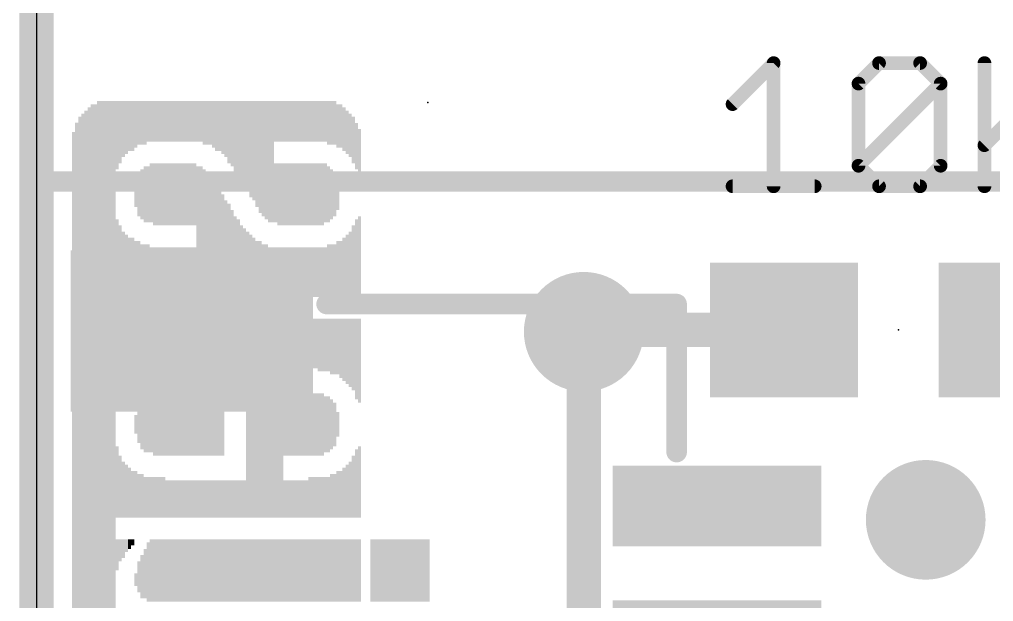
# Model space of a CAD drawing. Extents: x -0.1 to 35.7, y -1.6 to 50.9.
# Drawn here: x -0.13 to 7.11, y 9.68 to 14 of the extents above; entities that cross this region are included whole.
import ezdxf

# ---------------------------------------------------------------- set-up
doc = ezdxf.new("R2010")
doc.units = 0
for name, color, linetype in [('1', 12, 'CONTINUOUS'), ('16', 5, 'CONTINUOUS'), ('18', 110, 'CONTINUOUS'), ('20', 53, 'CONTINUOUS'), ('21', 40, 'CONTINUOUS'), ('22', 6, 'CONTINUOUS'), ('23', 40, 'CONTINUOUS'), ('24', 6, 'CONTINUOUS'), ('27', 4, 'CONTINUOUS')]:
    doc.layers.add(name, color=color, linetype=linetype)

# ---------------------------------------------------------------- blocks, each defined once
blk = doc.blocks.new('RECT')
blk.add_solid([(-0.5, -0.5), (0.5, -0.5), (-0.5, 0.5), (0.5, 0.5)])
blk = doc.blocks.new('ROUNDV')
at = {"const_width": 0.5}
blk.add_lwpolyline([(0, -0.25, 1), (0, 0.25, 1), (0, -0.25)], format="xyb", dxfattribs=at)

msp = doc.modelspace()

# ---------------------------------------------------------------- linework, layer by layer
at = {"layer": '1', "const_width": 0.254}
for points in [[(0, 0), (0, 50.8)], [(4.078, 11.698), (4.064, 11.684)], [(5.551, 11.698), (4.078, 11.698)]]:
    msp.add_lwpolyline(points, dxfattribs=at)
at = {"layer": '1', "const_width": 0.127}
for points in [[(4.0191, 11.7289, 1), (4.1089, 11.6391)], [(4.078, 11.7615, 1), (4.078, 11.6345)], [(4.1229, 11.6531, 1), (4.0331, 11.7429)], [(5.551, 11.6345, 1), (5.551, 11.7615)]]:
    msp.add_lwpolyline(points, format="xyb", dxfattribs=at)
at = {"layer": '16', "const_width": 0.254}
for points in [[(0, 0), (0, 50.8)], [(4.064, 11.684), (4.064, 9.271)]]:
    msp.add_lwpolyline(points, dxfattribs=at)
at = {"layer": '16', "const_width": 0.127}
msp.add_lwpolyline([(4.1275, 11.684, 1), (4.0005, 11.684)], format="xyb", dxfattribs=at)
at = {"layer": '20'}
msp.add_line((0, 50.8), (0, 2.54), dxfattribs=at)
at = {"layer": '21', "const_width": 0.1524}
for points in [[(35, 12.8), (0, 12.8)], [(2.154, 11.89), (4.754, 11.89)], [(4.754, 11.89), (4.754, 10.79)], [(0.454, 10.99), (0.454, 6.79)]]:
    msp.add_lwpolyline(points, dxfattribs=at)
at = {"layer": '21', "const_width": 0.0762}
for points in [[(0, 12.8381, 1), (0, 12.7619)], [(2.154, 11.9281, 1), (2.154, 11.8519)], [(4.7921, 11.89, 1), (4.7159, 11.89)], [(4.754, 11.8519, 1), (4.754, 11.9281)], [(0.4921, 10.99, 1), (0.4159, 10.99)], [(4.7159, 10.79, 1), (4.7921, 10.79)]]:
    msp.add_lwpolyline(points, format="xyb", dxfattribs=at)
at = {"layer": '23'}
msp.add_point((6.401, 11.698), dxfattribs=at)
at = {"layer": '24'}
msp.add_point((2.907, 13.386), dxfattribs=at)
at = {"layer": '27', "const_width": 0.1016}
for points in [[(5.1692, 13.3749), (5.4743, 13.68)], [(5.4743, 13.68), (5.4743, 12.7648)], [(6.1048, 13.5274), (6.2573, 13.68)], [(6.2573, 13.68), (6.5624, 13.68)], [(6.5624, 13.68), (6.7149, 13.5274)], [(7.0403, 13.68), (7.0403, 12.7648)], [(7.0403, 13.0699), (7.6504, 13.68)], [(6.1048, 12.9173), (6.1048, 13.5274)], [(6.1048, 12.9173), (6.7149, 13.5274)], [(6.7149, 13.5274), (6.7149, 12.9173)], [(6.2573, 12.7648), (6.1048, 12.9173)], [(6.7149, 12.9173), (6.5624, 12.7648)], [(5.1692, 12.7648), (5.7794, 12.7648)], [(6.5624, 12.7648), (6.2573, 12.7648)]]:
    msp.add_lwpolyline(points, dxfattribs=at)
at = {"layer": '27', "const_width": 0.0508}
for points in [[(5.4997, 13.68, 1), (5.4489, 13.68)], [(5.4923, 13.662, 1), (5.4563, 13.6979)], [(6.2573, 13.7054, 1), (6.2573, 13.6546)], [(6.2753, 13.662, 1), (6.2393, 13.6979)], [(6.5803, 13.6979, 1), (6.5444, 13.662)], [(6.5624, 13.6546, 1), (6.5624, 13.7054)], [(7.0657, 13.68, 1), (7.0149, 13.68)], [(6.1302, 13.5274, 1), (6.0794, 13.5274)], [(6.0868, 13.5454, 1), (6.1227, 13.5095)], [(6.7403, 13.5274, 1), (6.6895, 13.5274)], [(6.7328, 13.5095, 1), (6.6969, 13.5454)], [(6.6969, 13.5095, 1), (6.7328, 13.5454)], [(5.1513, 13.3929, 1), (5.1872, 13.357)], [(7.0223, 13.0878, 1), (7.0582, 13.0519)], [(6.1227, 12.9353, 1), (6.0868, 12.8994)], [(6.0868, 12.9353, 1), (6.1227, 12.8994)], [(6.7328, 12.8994, 1), (6.6969, 12.9353)], [(6.0794, 12.9173, 1), (6.1302, 12.9173)], [(6.6895, 12.9173, 1), (6.7403, 12.9173)], [(5.1692, 12.7902, 1), (5.1692, 12.7394)], [(5.7794, 12.7394, 1), (5.7794, 12.7902)], [(6.2573, 12.7902, 1), (6.2573, 12.7394)], [(6.2393, 12.7468, 1), (6.2753, 12.7828)], [(6.5444, 12.7828, 1), (6.5803, 12.7468)], [(6.5624, 12.7394, 1), (6.5624, 12.7902)], [(5.4489, 12.7648, 1), (5.4997, 12.7648)], [(7.0149, 12.7648, 1), (7.0657, 12.7648)]]:
    msp.add_lwpolyline(points, format="xyb", dxfattribs=at)

# ---------------------------------------------------------------- block references
at = {"layer": '1'}
for p, xscale, yscale in [((1.154, 11.69), 1.8, 1.2), ((5.054, 10.39), 1.55, 0.6), ((5.054, 9.39), 1.55, 0.6)]:
    msp.add_blockref('RECT', p, dxfattribs=dict(at, xscale=xscale, yscale=yscale))
at = {"layer": '1', "xscale": 1.1, "rotation": 180}
for p in [(5.551, 11.698), (7.251, 11.698)]:
    msp.add_blockref('RECT', p, dxfattribs=at)
at = {"layer": '18', "xscale": 0.889, "yscale": 0.889}
for p in [(4.064, 11.684), (4.064, 11.684), (6.604, 10.287), (6.604, 10.287)]:
    msp.add_blockref('ROUNDV', p, dxfattribs=at)
at = {"layer": '22', "rotation": 270}
for p, xscale, yscale in [((0.4593, 12.671), 1.4554, 0.0231), ((0.4824, 12.671), 1.4554, 0.0231), ((0.5056, 12.671), 1.4554, 0.0231), ((0.5287, 12.671), 1.4554, 0.0231), ((0.5518, 12.671), 1.4554, 0.0231), ((0.5749, 12.671), 1.4554, 0.0231), ((0.598, 13.1447), 0.508, 0.0231), ((0.621, 13.1676), 0.4623, 0.0229), ((0.644, 13.1904), 0.4166, 0.0231), ((0.6671, 13.2019), 0.3937, 0.0231), ((0.6902, 13.2133), 0.3708, 0.0231), ((0.7133, 13.2133), 0.3708, 0.0231), ((0.7364, 13.2247), 0.348, 0.0231), ((0.7596, 13.2361), 0.3251, 0.0231), ((0.7827, 13.2361), 0.3251, 0.0231), ((0.8058, 13.2361), 0.3251, 0.0231), ((0.8289, 13.2476), 0.3023, 0.0231), ((0.852, 13.2476), 0.3023, 0.0231), ((0.875, 13.2476), 0.3023, 0.0229), ((0.898, 13.2476), 0.3023, 0.0231), ((0.9211, 13.2476), 0.3023, 0.0231), ((0.9442, 13.2476), 0.3023, 0.0231), ((0.9673, 13.2476), 0.3023, 0.0231), ((0.9904, 13.2476), 0.3023, 0.0231), ((1.0136, 13.2476), 0.3023, 0.0231), ((1.0367, 13.2476), 0.3023, 0.0231), ((1.0598, 13.2476), 0.3023, 0.0231), ((1.0829, 13.2476), 0.3023, 0.0231), ((1.106, 13.2476), 0.3023, 0.0231), ((1.129, 13.2476), 0.3023, 0.0229), ((1.152, 13.2476), 0.3023, 0.0231), ((1.1751, 13.2476), 0.3023, 0.0231), ((1.1982, 13.2476), 0.3023, 0.0231), ((1.2213, 13.2476), 0.3023, 0.0231), ((1.2444, 13.2361), 0.3251, 0.0231), ((1.2676, 13.2361), 0.3251, 0.0231), ((1.2907, 13.2361), 0.3251, 0.0231), ((1.3138, 13.2247), 0.348, 0.0231), ((1.3369, 13.2133), 0.3708, 0.0231), ((1.36, 13.2133), 0.3708, 0.0231), ((1.383, 13.2019), 0.3937, 0.0229), ((1.406, 13.1904), 0.4166, 0.0231), ((1.4291, 13.1676), 0.4623, 0.0231), ((1.4522, 13.1561), 0.4851, 0.0231), ((1.4753, 13.132), 0.5334, 0.0231), ((1.4984, 13.1206), 0.5563, 0.0231), ((1.5216, 13.0977), 0.602, 0.0231), ((1.5447, 13.0749), 0.6477, 0.0231), ((1.5678, 13.0634), 0.6706, 0.0231), ((1.5909, 13.0406), 0.7163, 0.0231), ((1.614, 13.0291), 0.7391, 0.0231), ((1.637, 13.005), 0.7874, 0.0229), ((1.66, 12.9821), 0.8331, 0.0231), ((1.6831, 12.9707), 0.856, 0.0231), ((1.7062, 12.9593), 0.8788, 0.0231), ((1.7293, 12.9479), 0.9017, 0.0231), ((1.7524, 12.9479), 0.9017, 0.0231), ((1.7756, 13.2476), 0.3023, 0.0231), ((1.7987, 13.2476), 0.3023, 0.0231), ((1.8218, 13.2476), 0.3023, 0.0231), ((1.8449, 13.2476), 0.3023, 0.0231), ((1.868, 13.2476), 0.3023, 0.0231), ((1.891, 13.2476), 0.3023, 0.0229), ((1.914, 13.2476), 0.3023, 0.0231), ((1.9371, 13.2476), 0.3023, 0.0231), ((1.9602, 13.2476), 0.3023, 0.0231), ((1.9833, 13.2476), 0.3023, 0.0231), ((2.0064, 13.2476), 0.3023, 0.0231), ((2.0296, 13.2476), 0.3023, 0.0231), ((2.0527, 13.2476), 0.3023, 0.0231), ((2.0758, 13.2476), 0.3023, 0.0231), ((2.0989, 13.2476), 0.3023, 0.0231), ((2.122, 13.2476), 0.3023, 0.0231), ((2.145, 13.2476), 0.3023, 0.0229), ((2.168, 13.2361), 0.3251, 0.0231), ((2.1911, 13.2361), 0.3251, 0.0231), ((2.2142, 13.2361), 0.3251, 0.0231), ((0.367, 12.6354), 1.3843, 0.0229), ((0.39, 12.6469), 1.4072, 0.0231), ((0.4131, 12.6583), 1.43, 0.0231), ((0.4362, 12.6583), 1.43, 0.0231), ((2.2373, 13.212), 0.3226, 0.0231), ((2.2604, 13.212), 0.3226, 0.0231), ((2.2836, 13.1892), 0.3226, 0.0231), ((2.3067, 13.1663), 0.3226, 0.0231), ((0.3209, 12.6126), 1.3386, 0.0231), ((0.344, 12.624), 1.3614, 0.0231), ((2.3298, 13.1434), 0.3226, 0.0231), ((2.3529, 13.1091), 0.3454, 0.0231), ((0.2747, 12.5554), 1.2243, 0.0231), ((0.2978, 12.5897), 1.2929, 0.0231), ((2.376, 13.0634), 0.3454, 0.0231), ((2.399, 13.0279), 0.3251, 0.0229), ((0.7827, 12.7053), 0.3708, 0.0231), ((0.8058, 12.7053), 0.4166, 0.0231), ((0.8289, 12.7053), 0.4166, 0.0231), ((0.852, 12.7167), 0.4394, 0.0231), ((0.875, 12.7053), 0.4623, 0.0229), ((0.898, 12.7053), 0.4623, 0.0231), ((0.9211, 12.7053), 0.4623, 0.0231), ((0.9442, 12.7053), 0.4623, 0.0231), ((0.9673, 12.7053), 0.4623, 0.0231), ((0.9904, 12.7053), 0.4623, 0.0231), ((1.0136, 12.7053), 0.4623, 0.0231), ((1.0367, 12.7053), 0.4623, 0.0231), ((1.0598, 12.7053), 0.4623, 0.0231), ((1.0829, 12.7053), 0.4623, 0.0231), ((1.106, 12.7053), 0.4623, 0.0231), ((1.129, 12.7053), 0.4623, 0.0229), ((1.152, 12.7053), 0.4623, 0.0231), ((1.1751, 12.7053), 0.4623, 0.0231), ((1.1982, 12.4284), 0.9703, 0.0231), ((1.2213, 12.4284), 0.9703, 0.0231), ((1.2444, 12.417), 0.9474, 0.0231), ((1.7756, 12.7167), 0.4394, 0.0231), ((1.7987, 12.7053), 0.4623, 0.0231), ((1.8218, 12.7053), 0.4623, 0.0231), ((1.8449, 12.7053), 0.4623, 0.0231), ((1.868, 12.7053), 0.4623, 0.0231), ((1.891, 12.7053), 0.4623, 0.0229), ((1.914, 12.7053), 0.4623, 0.0231), ((1.9371, 12.7053), 0.4623, 0.0231), ((1.9602, 12.7053), 0.4623, 0.0231), ((1.9833, 12.7053), 0.4623, 0.0231), ((2.0064, 12.7053), 0.4623, 0.0231), ((2.0296, 12.7053), 0.4623, 0.0231), ((2.0527, 12.7053), 0.4623, 0.0231), ((2.0758, 12.7053), 0.4623, 0.0231), ((2.0989, 12.7053), 0.4623, 0.0231), ((2.122, 12.7053), 0.4623, 0.0231), ((2.145, 12.7167), 0.4394, 0.0229), ((2.168, 12.7053), 0.4166, 0.0231), ((2.1911, 12.7053), 0.3708, 0.0231), ((0.7596, 12.704), 0.3226, 0.0231), ((1.2676, 12.4043), 0.922, 0.0231), ((1.2907, 12.3929), 0.8992, 0.0231), ((1.3138, 12.3814), 0.8763, 0.0231), ((2.2142, 12.704), 0.3226, 0.0231), ((2.2373, 12.704), 0.2311, 0.0231), ((0.7364, 12.704), 0.1854, 0.0231), ((1.3369, 12.3586), 0.8306, 0.0231), ((1.36, 12.3357), 0.7849, 0.0231), ((1.383, 12.3243), 0.762, 0.0229), ((1.406, 12.3014), 0.7163, 0.0231), ((1.4291, 12.29), 0.6934, 0.0231), ((1.4522, 12.2659), 0.6452, 0.0231), ((0.598, 12.3357), 0.3683, 0.0231), ((1.4753, 12.243), 0.5994, 0.0231), ((1.4984, 12.2316), 0.5766, 0.0231), ((2.376, 12.2316), 0.5766, 0.0231), ((2.399, 12.243), 0.5994, 0.0229), ((0.621, 12.3129), 0.3226, 0.0229), ((1.5216, 12.2087), 0.5309, 0.0231), ((1.5447, 12.1973), 0.508, 0.0231), ((2.3529, 12.2087), 0.5309, 0.0231), ((0.644, 12.29), 0.2769, 0.0231), ((0.6671, 12.2786), 0.254, 0.0231), ((0.6902, 12.2671), 0.2311, 0.0231), ((0.7133, 12.2671), 0.2311, 0.0231), ((1.5678, 12.1859), 0.4851, 0.0231), ((1.5909, 12.1744), 0.4623, 0.0231), ((1.614, 12.163), 0.4394, 0.0231), ((2.2836, 12.163), 0.4394, 0.0231), ((2.3067, 12.1744), 0.4623, 0.0231), ((2.3298, 12.1859), 0.4851, 0.0231), ((0.7364, 12.2544), 0.2057, 0.0231), ((0.7596, 12.1503), 0.414, 0.0231), ((0.7827, 12.1389), 0.3912, 0.0231), ((0.8058, 12.1389), 0.3912, 0.0231), ((0.8289, 12.1389), 0.3912, 0.0231), ((0.852, 12.1274), 0.3683, 0.0231), ((0.875, 12.1274), 0.3683, 0.0229), ((0.898, 12.1274), 0.3683, 0.0231), ((0.9211, 12.1274), 0.3683, 0.0231), ((0.9442, 12.1274), 0.3683, 0.0231), ((0.9673, 12.1274), 0.3683, 0.0231), ((0.9904, 12.1274), 0.3683, 0.0231), ((1.0136, 12.1274), 0.3683, 0.0231), ((1.0367, 12.1274), 0.3683, 0.0231), ((1.0598, 12.1274), 0.3683, 0.0231), ((1.0829, 12.1274), 0.3683, 0.0231), ((1.106, 12.1274), 0.3683, 0.0231), ((1.129, 12.1274), 0.3683, 0.0229), ((1.152, 12.1274), 0.3683, 0.0231), ((1.1751, 12.1274), 0.3683, 0.0231), ((1.637, 12.1503), 0.414, 0.0229), ((1.66, 12.1503), 0.414, 0.0231), ((1.6831, 12.1389), 0.3912, 0.0231), ((1.7062, 12.1389), 0.3912, 0.0231), ((1.7293, 12.1274), 0.3683, 0.0231), ((1.7524, 12.1274), 0.3683, 0.0231), ((1.7756, 12.1274), 0.3683, 0.0231), ((1.7987, 12.1274), 0.3683, 0.0231), ((1.8218, 12.1274), 0.3683, 0.0231), ((1.8449, 12.1274), 0.3683, 0.0231), ((1.868, 12.1274), 0.3683, 0.0231), ((1.891, 12.1274), 0.3683, 0.0229), ((1.914, 12.1274), 0.3683, 0.0231), ((1.9371, 12.1274), 0.3683, 0.0231), ((1.9602, 12.1274), 0.3683, 0.0231), ((1.9833, 12.1274), 0.3683, 0.0231), ((2.0064, 12.1274), 0.3683, 0.0231), ((2.0296, 12.1274), 0.3683, 0.0231), ((2.0527, 12.1274), 0.3683, 0.0231), ((2.0758, 12.1274), 0.3683, 0.0231), ((2.0989, 12.1274), 0.3683, 0.0231), ((2.122, 12.1274), 0.3683, 0.0231), ((2.145, 12.1274), 0.3683, 0.0229), ((2.168, 12.1389), 0.3912, 0.0231), ((2.1911, 12.1389), 0.3912, 0.0231), ((2.2142, 12.1389), 0.3912, 0.0231), ((2.2373, 12.1503), 0.414, 0.0231), ((2.2604, 12.1503), 0.414, 0.0231), ((0.2747, 9.1366), 5.2883, 0.0231), ((0.2978, 9.1023), 5.3569, 0.0231), ((0.3209, 9.0794), 5.4026, 0.0231), ((0.344, 9.068), 5.4254, 0.0231), ((0.367, 9.0566), 5.4483, 0.0229), ((0.39, 9.0451), 5.4712, 0.0231), ((0.4131, 9.0451), 5.4712, 0.0231), ((0.4362, 9.0337), 5.494, 0.0231), ((0.4593, 9.0337), 5.494, 0.0231), ((0.4824, 9.021), 5.5194, 0.0231), ((0.5056, 9.021), 5.5194, 0.0231), ((0.5287, 9.021), 5.5194, 0.0231), ((0.5518, 9.021), 5.5194, 0.0231), ((0.5749, 9.021), 5.5194, 0.0231), ((0.7596, 11.5737), 0.414, 0.0231), ((0.7827, 11.5737), 0.414, 0.0231), ((0.8058, 11.5851), 0.3912, 0.0231), ((0.8289, 11.5851), 0.3912, 0.0231), ((0.852, 11.5851), 0.3912, 0.0231), ((0.875, 11.5851), 0.3912, 0.0229), ((0.898, 11.5966), 0.3683, 0.0231), ((0.9211, 11.5966), 0.3683, 0.0231), ((0.9442, 11.5966), 0.3683, 0.0231), ((0.9673, 11.5966), 0.3683, 0.0231), ((0.9904, 11.5966), 0.3683, 0.0231), ((1.0136, 11.5966), 0.3683, 0.0231), ((1.0367, 11.5966), 0.3683, 0.0231), ((1.0598, 11.5966), 0.3683, 0.0231), ((1.0829, 11.5966), 0.3683, 0.0231), ((1.106, 11.5966), 0.3683, 0.0231), ((1.129, 11.5966), 0.3683, 0.0229), ((1.152, 11.5966), 0.3683, 0.0231), ((1.1751, 11.5966), 0.3683, 0.0231), ((1.1982, 11.5966), 0.3683, 0.0231), ((1.2213, 11.5966), 0.3683, 0.0231), ((1.2444, 11.5966), 0.3683, 0.0231), ((1.2676, 11.5966), 0.3683, 0.0231), ((1.2907, 11.5966), 0.3683, 0.0231), ((1.3138, 11.5966), 0.3683, 0.0231), ((1.3369, 11.5966), 0.3683, 0.0231), ((1.36, 11.5966), 0.3683, 0.0231), ((1.383, 11.5966), 0.3683, 0.0229), ((1.406, 11.5966), 0.3683, 0.0231), ((1.4291, 11.5966), 0.3683, 0.0231), ((1.4522, 11.5966), 0.3683, 0.0231), ((1.4753, 11.5966), 0.3683, 0.0231), ((1.4984, 11.5966), 0.3683, 0.0231), ((1.5216, 11.5966), 0.3683, 0.0231), ((1.5447, 11.5966), 0.3683, 0.0231), ((1.5678, 11.5966), 0.3683, 0.0231), ((1.5909, 11.5966), 0.3683, 0.0231), ((1.614, 11.5966), 0.3683, 0.0231), ((1.637, 11.5966), 0.3683, 0.0229), ((1.66, 11.5966), 0.3683, 0.0231), ((1.6831, 11.5966), 0.3683, 0.0231), ((1.7062, 11.5966), 0.3683, 0.0231), ((1.7293, 11.5966), 0.3683, 0.0231), ((1.7524, 11.5966), 0.3683, 0.0231), ((1.7756, 11.5966), 0.3683, 0.0231), ((1.7987, 11.5966), 0.3683, 0.0231), ((1.8218, 11.5966), 0.3683, 0.0231), ((1.8449, 11.5966), 0.3683, 0.0231), ((1.868, 11.5966), 0.3683, 0.0231), ((1.891, 11.5966), 0.3683, 0.0229), ((1.914, 11.5966), 0.3683, 0.0231), ((1.9371, 11.5966), 0.3683, 0.0231), ((1.9602, 11.5966), 0.3683, 0.0231), ((1.9833, 11.5966), 0.3683, 0.0231), ((2.0064, 11.5966), 0.3683, 0.0231), ((2.0296, 11.5966), 0.3683, 0.0231), ((2.0527, 11.5966), 0.3683, 0.0231), ((2.0758, 11.5966), 0.3683, 0.0231), ((2.0989, 11.5851), 0.3912, 0.0231), ((2.122, 11.5851), 0.3912, 0.0231), ((2.145, 11.5851), 0.3912, 0.0229), ((2.168, 11.5851), 0.3912, 0.0231), ((2.1911, 11.5737), 0.414, 0.0231), ((2.2142, 11.5737), 0.414, 0.0231), ((2.2373, 11.5737), 0.414, 0.0231), ((2.2604, 11.561), 0.4394, 0.0231), ((2.2836, 11.5496), 0.4623, 0.0231), ((2.3067, 11.5381), 0.4851, 0.0231), ((2.3298, 11.5267), 0.508, 0.0231), ((2.3529, 11.5153), 0.5309, 0.0231), ((2.376, 11.481), 0.5994, 0.0231), ((2.399, 11.4696), 0.6223, 0.0229), ((0.598, 11.3769), 0.3912, 0.0231), ((0.621, 11.3997), 0.3454, 0.0229), ((0.644, 11.4226), 0.2997, 0.0231), ((0.6671, 11.434), 0.2769, 0.0231), ((0.6902, 11.4454), 0.254, 0.0231), ((0.7133, 11.4569), 0.2311, 0.0231), ((0.7364, 11.4569), 0.2311, 0.0231), ((0.852, 11.0073), 0.4394, 0.0231), ((0.875, 10.9959), 0.4623, 0.0229), ((0.898, 10.9959), 0.4623, 0.0231), ((0.9211, 10.9959), 0.4623, 0.0231), ((0.9442, 10.9959), 0.4623, 0.0231), ((0.9673, 10.9959), 0.4623, 0.0231), ((0.9904, 10.9959), 0.4623, 0.0231), ((1.0136, 10.9959), 0.4623, 0.0231), ((1.0367, 10.9959), 0.4623, 0.0231), ((1.0598, 10.9959), 0.4623, 0.0231), ((1.0829, 10.9959), 0.4623, 0.0231), ((1.106, 10.9959), 0.4623, 0.0231), ((1.129, 10.9959), 0.4623, 0.0229), ((1.152, 10.9959), 0.4623, 0.0231), ((1.1751, 10.9959), 0.4623, 0.0231), ((1.1982, 10.9959), 0.4623, 0.0231), ((1.2213, 10.9959), 0.4623, 0.0231), ((1.2444, 10.9959), 0.4623, 0.0231), ((1.2676, 10.9959), 0.4623, 0.0231), ((1.2907, 10.9959), 0.4623, 0.0231), ((1.3138, 10.9959), 0.4623, 0.0231), ((1.3369, 10.9959), 0.4623, 0.0231), ((1.36, 10.9959), 0.4623, 0.0231), ((1.383, 10.9959), 0.4623, 0.0229), ((1.5678, 10.7647), 0.9246, 0.0231), ((1.5909, 10.7647), 0.9246, 0.0231), ((1.614, 10.7647), 0.9246, 0.0231), ((1.637, 10.7647), 0.9246, 0.0229), ((1.66, 10.7647), 0.9246, 0.0231), ((1.6831, 10.7647), 0.9246, 0.0231), ((1.7062, 10.7647), 0.9246, 0.0231), ((1.7293, 10.7647), 0.9246, 0.0231), ((1.7524, 10.7647), 0.9246, 0.0231), ((1.7756, 10.7647), 0.9246, 0.0231), ((1.7987, 10.7647), 0.9246, 0.0231), ((1.8218, 10.7647), 0.9246, 0.0231), ((1.8449, 10.9959), 0.4623, 0.0231), ((1.868, 10.9959), 0.4623, 0.0231), ((1.891, 10.9959), 0.4623, 0.0229), ((1.914, 10.9959), 0.4623, 0.0231), ((1.9371, 10.9959), 0.4623, 0.0231), ((1.9602, 10.9959), 0.4623, 0.0231), ((1.9833, 10.9959), 0.4623, 0.0231), ((2.0064, 10.9959), 0.4623, 0.0231), ((2.0296, 10.9959), 0.4623, 0.0231), ((2.0527, 10.9959), 0.4623, 0.0231), ((2.0758, 10.9959), 0.4623, 0.0231), ((2.0989, 10.9959), 0.4623, 0.0231), ((2.122, 10.9959), 0.4623, 0.0231), ((0.7827, 10.9959), 0.3708, 0.0231), ((0.8058, 10.9959), 0.4166, 0.0231), ((0.8289, 10.9959), 0.4166, 0.0231), ((2.145, 10.9959), 0.4166, 0.0229), ((2.168, 10.9959), 0.4166, 0.0231), ((2.1911, 10.9959), 0.3708, 0.0231), ((2.2142, 10.9959), 0.3251, 0.0231), ((0.7596, 10.9971), 0.2769, 0.0231), ((2.2373, 10.9959), 0.1829, 0.0231), ((0.7364, 10.9959), 0.1372, 0.0231), ((0.598, 10.5679), 0.5309, 0.0231), ((2.376, 10.5564), 0.508, 0.0231), ((2.399, 10.5679), 0.5309, 0.0229), ((0.621, 10.5336), 0.4623, 0.0229), ((0.644, 10.5107), 0.4166, 0.0231), ((2.3298, 10.5107), 0.4166, 0.0231), ((2.3529, 10.5336), 0.4623, 0.0231), ((0.6671, 10.4993), 0.3937, 0.0231), ((0.6902, 10.4879), 0.3708, 0.0231), ((0.7133, 10.4764), 0.348, 0.0231), ((0.7364, 10.4764), 0.348, 0.0231), ((2.2373, 10.4764), 0.348, 0.0231), ((2.2604, 10.4764), 0.348, 0.0231), ((2.2836, 10.4879), 0.3708, 0.0231), ((2.3067, 10.4993), 0.3937, 0.0231), ((0.7596, 10.465), 0.3251, 0.0231), ((0.7827, 10.465), 0.3251, 0.0231), ((0.8058, 10.4536), 0.3023, 0.0231), ((0.8289, 10.4536), 0.3023, 0.0231), ((0.852, 10.4536), 0.3023, 0.0231), ((0.875, 10.4536), 0.3023, 0.0229), ((0.898, 10.4536), 0.3023, 0.0231), ((0.9211, 10.4536), 0.3023, 0.0231), ((0.9442, 10.4536), 0.3023, 0.0231), ((0.9673, 10.4409), 0.2769, 0.0231), ((0.9904, 10.4409), 0.2769, 0.0231), ((1.0136, 10.4409), 0.2769, 0.0231), ((1.0367, 10.4409), 0.2769, 0.0231), ((1.0598, 10.4409), 0.2769, 0.0231), ((1.0829, 10.4409), 0.2769, 0.0231), ((1.106, 10.4409), 0.2769, 0.0231), ((1.129, 10.4409), 0.2769, 0.0229), ((1.152, 10.4409), 0.2769, 0.0231), ((1.1751, 10.4409), 0.2769, 0.0231), ((1.1982, 10.4409), 0.2769, 0.0231), ((1.2213, 10.4409), 0.2769, 0.0231), ((1.2444, 10.4409), 0.2769, 0.0231), ((1.2676, 10.4409), 0.2769, 0.0231), ((1.2907, 10.4409), 0.2769, 0.0231), ((1.3138, 10.4409), 0.2769, 0.0231), ((1.3369, 10.4409), 0.2769, 0.0231), ((1.36, 10.4409), 0.2769, 0.0231), ((1.383, 10.4409), 0.2769, 0.0229), ((1.406, 10.4409), 0.2769, 0.0231), ((1.4291, 10.4409), 0.2769, 0.0231), ((1.4522, 10.4409), 0.2769, 0.0231), ((1.4753, 10.4409), 0.2769, 0.0231), ((1.4984, 10.4409), 0.2769, 0.0231), ((1.5216, 10.4409), 0.2769, 0.0231), ((1.5447, 10.4409), 0.2769, 0.0231), ((1.8449, 10.4409), 0.2769, 0.0231), ((1.868, 10.4409), 0.2769, 0.0231), ((1.891, 10.4409), 0.2769, 0.0229), ((1.914, 10.4409), 0.2769, 0.0231), ((1.9371, 10.4409), 0.2769, 0.0231), ((1.9602, 10.4409), 0.2769, 0.0231), ((1.9833, 10.4409), 0.2769, 0.0231), ((2.0064, 10.4409), 0.2769, 0.0231), ((2.0296, 10.4536), 0.3023, 0.0231), ((2.0527, 10.4536), 0.3023, 0.0231), ((2.0758, 10.4536), 0.3023, 0.0231), ((2.0989, 10.4536), 0.3023, 0.0231), ((2.122, 10.4536), 0.3023, 0.0231), ((2.145, 10.4536), 0.3023, 0.0229), ((2.168, 10.4536), 0.3023, 0.0231), ((2.1911, 10.465), 0.3251, 0.0231), ((2.2142, 10.465), 0.3251, 0.0231), ((0.598, 10.0268), 0.2311, 0.0231), ((0.621, 10.0611), 0.1626, 0.0229), ((0.644, 10.0726), 0.1397, 0.0231), ((0.6671, 10.0954), 0.094, 0.0231), ((0.6902, 10.1069), 0.0711, 0.0231), ((0.7133, 10.1196), 0.0457, 0.0231), ((0.852, 9.9113), 0.4623, 0.0231), ((0.875, 9.9113), 0.4623, 0.0229), ((0.898, 9.9113), 0.4623, 0.0231), ((0.9211, 9.9113), 0.4623, 0.0231), ((0.9442, 9.9113), 0.4623, 0.0231), ((0.9673, 9.9113), 0.4623, 0.0231), ((0.9904, 9.9113), 0.4623, 0.0231), ((1.0136, 9.9113), 0.4623, 0.0231), ((1.0367, 9.9113), 0.4623, 0.0231), ((1.0598, 9.9113), 0.4623, 0.0231), ((1.0829, 9.9113), 0.4623, 0.0231), ((1.106, 9.9113), 0.4623, 0.0231), ((1.129, 9.9113), 0.4623, 0.0229), ((1.152, 9.9113), 0.4623, 0.0231), ((1.1751, 9.9113), 0.4623, 0.0231), ((1.1982, 9.9113), 0.4623, 0.0231), ((1.2213, 9.9113), 0.4623, 0.0231), ((1.2444, 9.9113), 0.4623, 0.0231), ((1.2676, 9.9113), 0.4623, 0.0231), ((1.2907, 9.9113), 0.4623, 0.0231), ((1.3138, 9.9113), 0.4623, 0.0231), ((1.3369, 9.9113), 0.4623, 0.0231), ((1.36, 9.9113), 0.4623, 0.0231), ((1.383, 9.9113), 0.4623, 0.0229), ((1.406, 9.9113), 0.4623, 0.0231), ((1.4291, 9.9113), 0.4623, 0.0231), ((1.4522, 9.9113), 0.4623, 0.0231), ((1.4753, 9.9113), 0.4623, 0.0231), ((1.4984, 9.9113), 0.4623, 0.0231), ((1.5216, 9.9113), 0.4623, 0.0231), ((1.5447, 9.9113), 0.4623, 0.0231), ((1.5678, 9.9113), 0.4623, 0.0231), ((1.5909, 9.9113), 0.4623, 0.0231), ((1.614, 9.9113), 0.4623, 0.0231), ((1.637, 9.9113), 0.4623, 0.0229), ((1.66, 9.9113), 0.4623, 0.0231), ((1.6831, 9.9113), 0.4623, 0.0231), ((1.7062, 9.9113), 0.4623, 0.0231), ((1.7293, 9.9113), 0.4623, 0.0231), ((1.7524, 9.9113), 0.4623, 0.0231), ((1.7756, 9.9113), 0.4623, 0.0231), ((1.7987, 9.9113), 0.4623, 0.0231), ((1.8218, 9.9113), 0.4623, 0.0231), ((1.8449, 9.9113), 0.4623, 0.0231), ((1.868, 9.9113), 0.4623, 0.0231), ((1.891, 9.9113), 0.4623, 0.0229), ((1.914, 9.9113), 0.4623, 0.0231), ((1.9371, 9.9113), 0.4623, 0.0231), ((1.9602, 9.9113), 0.4623, 0.0231), ((1.9833, 9.9113), 0.4623, 0.0231), ((2.0064, 9.9113), 0.4623, 0.0231), ((2.0296, 9.9113), 0.4623, 0.0231), ((2.0527, 9.9113), 0.4623, 0.0231), ((2.0758, 9.9113), 0.4623, 0.0231), ((2.0989, 9.9113), 0.4623, 0.0231), ((2.122, 9.9113), 0.4623, 0.0231), ((2.145, 9.9113), 0.4623, 0.0229), ((2.168, 9.9113), 0.4623, 0.0231), ((2.1911, 9.9113), 0.4623, 0.0231), ((2.2142, 9.9113), 0.4623, 0.0231), ((2.2373, 9.9113), 0.4623, 0.0231), ((2.2604, 9.9113), 0.4623, 0.0231), ((2.2836, 9.9113), 0.4623, 0.0231), ((2.3067, 9.9113), 0.4623, 0.0231), ((2.3298, 9.9113), 0.4623, 0.0231), ((2.3529, 9.9113), 0.4623, 0.0231), ((2.376, 9.9113), 0.4623, 0.0231), ((2.399, 9.9113), 0.4623, 0.0229), ((2.4913, 9.9113), 0.4623, 0.0231), ((2.5144, 9.9113), 0.4623, 0.0231), ((2.5376, 9.9113), 0.4623, 0.0231), ((2.5607, 9.9113), 0.4623, 0.0231), ((2.5838, 9.9113), 0.4623, 0.0231), ((2.6069, 9.9113), 0.4623, 0.0231), ((2.63, 9.9113), 0.4623, 0.0231), ((2.653, 9.9113), 0.4623, 0.0229), ((2.676, 9.9113), 0.4623, 0.0231), ((2.6991, 9.9113), 0.4623, 0.0231), ((2.7222, 9.9113), 0.4623, 0.0231), ((2.7453, 9.9113), 0.4623, 0.0231), ((2.7684, 9.9113), 0.4623, 0.0231), ((2.7916, 9.9113), 0.4623, 0.0231), ((2.8147, 9.9113), 0.4623, 0.0231), ((2.8378, 9.9113), 0.4623, 0.0231), ((2.8609, 9.9113), 0.4623, 0.0231), ((2.884, 9.9113), 0.4623, 0.0231), ((2.907, 9.9113), 0.4623, 0.0229), ((0.8058, 9.8872), 0.3683, 0.0231), ((0.8289, 9.8999), 0.4394, 0.0231), ((0.7827, 9.8643), 0.3226, 0.0231), ((0.7596, 9.8643), 0.2311, 0.0231), ((0.7364, 9.8414), 0.094, 0.0231)]:
    msp.add_blockref('RECT', p, dxfattribs=dict(at, xscale=xscale, yscale=yscale))

doc.saveas('drawing.dxf')
